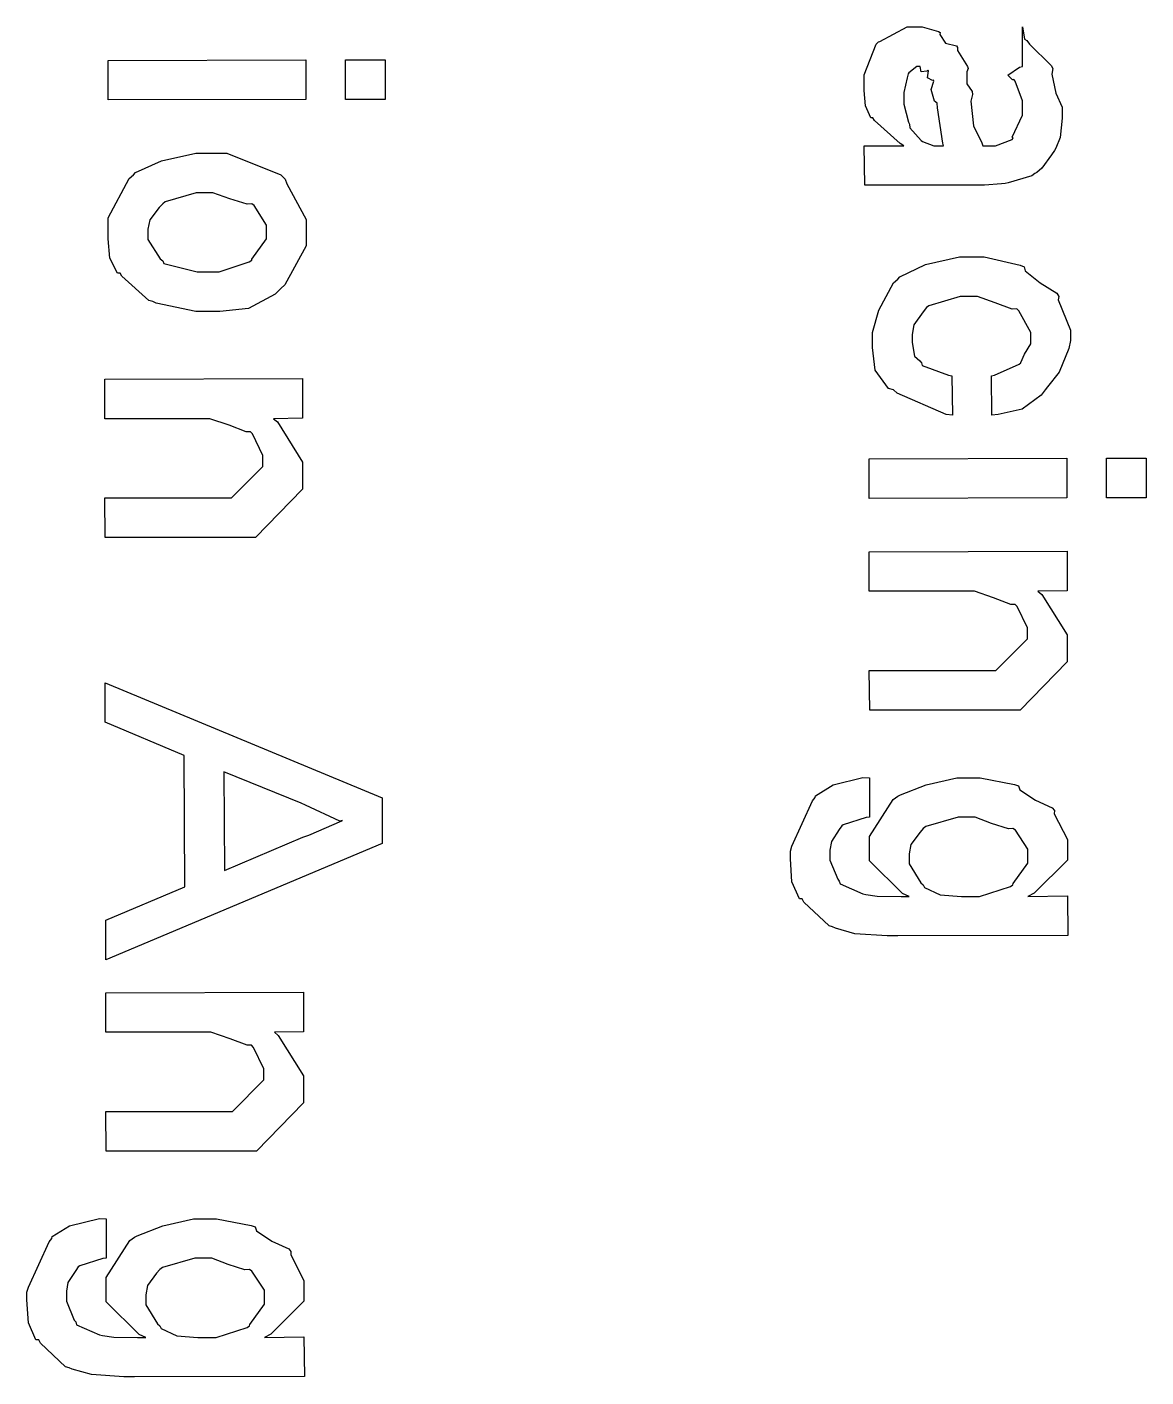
# Model space of a CAD drawing. Extents: x 0.2 to 11.6, y 0.3 to 16.2.
# Drawn here: x 7.5053 to 7.8981, y 3.3241 to 3.7979 of the extents above; entities that cross this region are included whole.
import ezdxf

# ---------------------------------------------------------------- set-up
doc = ezdxf.new("R2010")
doc.units = 0
doc.header["$MEASUREMENT"] = 0

msp = doc.modelspace()

# ---------------------------------------------------------------- linework, layer by layer
at = {"color": 0}
for p, q in [((7.80464, 3.79286), (7.81424, 3.7979)), ((7.81424, 3.7979), (7.81743, 3.7979)), ((7.81743, 3.7979), (7.81956, 3.7979)), ((7.81956, 3.7979), (7.82525, 3.79628)), ((7.82525, 3.79628), (7.8259, 3.79596)), ((7.8259, 3.79596), (7.82568, 3.79525)), ((7.85476, 3.7979), (7.85471, 3.7979)), ((7.85471, 3.7979), (7.85547, 3.79362)), ((7.85476, 3.78401), (7.85476, 3.7979)), ((7.79921, 3.78114), (7.80333, 3.79183)), ((7.80333, 3.79183), (7.80419, 3.79269)), ((7.80419, 3.79269), (7.80464, 3.79286)), ((7.82568, 3.79525), (7.82775, 3.79221)), ((7.82775, 3.79221), (7.8316, 3.79129)), ((7.8316, 3.79129), (7.83197, 3.79075)), ((7.83197, 3.79075), (7.83192, 3.78965)), ((7.85547, 3.79362), (7.85628, 3.79313)), ((7.85628, 3.79313), (7.85715, 3.79183)), ((7.85715, 3.79183), (7.86485, 3.78444)), ((7.53375, 3.78618), (7.60319, 3.7864)), ((7.53375, 3.77229), (7.53375, 3.78618)), ((7.53375, 3.78618), (7.53375, 3.78618)), ((7.60319, 3.7864), (7.60319, 3.77251)), ((7.61708, 3.7864), (7.63097, 3.7864)), ((7.61708, 3.77251), (7.61708, 3.7864)), ((7.61708, 3.7864), (7.61708, 3.7864)), ((7.63097, 3.7864), (7.63097, 3.77251)), ((7.83192, 3.78965), (7.83544, 3.78407)), ((7.81461, 3.78142), (7.81424, 3.78)), ((7.81489, 3.78185), (7.81461, 3.78142)), ((7.81771, 3.78401), (7.81489, 3.78185)), ((7.81874, 3.78401), (7.81771, 3.78401)), ((7.81879, 3.78401), (7.81874, 3.78401)), ((7.81912, 3.78217), (7.81879, 3.78401)), ((7.82112, 3.78239), (7.81912, 3.78217)), ((7.82156, 3.78271), (7.82112, 3.78239)), ((7.8214, 3.78011), (7.82178, 3.7825)), ((7.82178, 3.7825), (7.82156, 3.78271)), ((7.83567, 3.78336), (7.83518, 3.78217)), ((7.83518, 3.78217), (7.83524, 3.77794)), ((7.83544, 3.78407), (7.83567, 3.78336)), ((7.84956, 3.78097), (7.85374, 3.78381)), ((7.85374, 3.78381), (7.85476, 3.78401)), ((7.86485, 3.78444), (7.8654, 3.78336)), ((7.8654, 3.78336), (7.86507, 3.78131)), ((7.86507, 3.78131), (7.86649, 3.77468)), ((7.79921, 3.77729), (7.79921, 3.78114)), ((7.79921, 3.77556), (7.79921, 3.77729)), ((7.81424, 3.78), (7.8131, 3.7749)), ((7.82314, 3.77914), (7.8214, 3.78011)), ((7.82269, 3.77593), (7.82363, 3.77886)), ((7.82351, 3.77924), (7.82314, 3.77914)), ((7.82363, 3.77886), (7.82351, 3.77924)), ((7.83524, 3.77794), (7.83703, 3.77522)), ((7.85124, 3.7794), (7.84956, 3.78097)), ((7.85172, 3.77946), (7.85124, 3.7794)), ((7.85221, 3.77892), (7.85172, 3.77946)), ((7.85476, 3.77197), (7.85221, 3.77892)), ((7.60319, 3.77251), (7.53375, 3.77229)), ((7.63097, 3.77251), (7.61708, 3.77251)), ((7.79958, 3.77024), (7.79921, 3.77556)), ((7.8131, 3.7749), (7.8131, 3.77317)), ((7.8131, 3.77317), (7.8131, 3.77083)), ((7.82389, 3.77192), (7.82269, 3.77593)), ((7.82482, 3.77121), (7.82389, 3.77192)), ((7.83718, 3.77425), (7.83658, 3.77192)), ((7.83658, 3.77192), (7.83757, 3.76318)), ((7.83703, 3.77522), (7.83718, 3.77425)), ((7.85476, 3.76947), (7.85476, 3.77197)), ((7.86649, 3.77468), (7.86865, 3.76981)), ((7.80149, 3.76606), (7.79958, 3.77024)), ((7.8131, 3.77083), (7.81472, 3.76454)), ((7.82492, 3.76958), (7.82482, 3.77121)), ((7.82676, 3.75711), (7.82492, 3.76958)), ((7.85476, 3.76693), (7.85476, 3.76947)), ((7.86865, 3.76981), (7.86865, 3.76818)), ((7.86865, 3.76818), (7.86865, 3.76589)), ((7.80225, 3.766), (7.80149, 3.76606)), ((7.80279, 3.76514), (7.80225, 3.766)), ((7.81179, 3.757), (7.80279, 3.76514)), ((7.81472, 3.76454), (7.81506, 3.76383)), ((7.81506, 3.76383), (7.81521, 3.76253)), ((7.81521, 3.76253), (7.81917, 3.75808)), ((7.83757, 3.76318), (7.8405, 3.75721)), ((7.85113, 3.75928), (7.85476, 3.76693)), ((7.86865, 3.76589), (7.868, 3.75906)), ((7.81917, 3.75808), (7.81961, 3.75776)), ((7.81961, 3.75776), (7.81961, 3.75776)), ((7.81961, 3.75776), (7.82368, 3.75624)), ((7.84532, 3.75624), (7.85107, 3.7584)), ((7.85107, 3.7584), (7.85151, 3.75885)), ((7.85151, 3.75885), (7.85113, 3.75928)), ((7.868, 3.75906), (7.86649, 3.75537)), ((7.55246, 3.75097), (7.5645, 3.75364)), ((7.5645, 3.75364), (7.56853, 3.75364)), ((7.56853, 3.75364), (7.57536, 3.75364)), ((7.56853, 3.75364), (7.56853, 3.75364)), ((7.57536, 3.75364), (7.59435, 3.74604)), ((7.79943, 3.74235), (7.79921, 3.75624)), ((7.79921, 3.75624), (7.80268, 3.75624)), ((7.80268, 3.75624), (7.8105, 3.75624)), ((7.8105, 3.75624), (7.8131, 3.75624)), ((7.8131, 3.75624), (7.81179, 3.757)), ((7.8131, 3.75624), (7.8131, 3.75624)), ((7.82368, 3.75624), (7.82503, 3.75624)), ((7.82503, 3.75624), (7.82699, 3.75624)), ((7.82699, 3.75624), (7.82676, 3.75711)), ((7.82699, 3.75624), (7.82699, 3.75624)), ((7.8405, 3.75721), (7.84088, 3.75624)), ((7.84088, 3.75624), (7.84147, 3.75624)), ((7.84147, 3.75624), (7.84278, 3.75624)), ((7.84278, 3.75624), (7.84326, 3.75624)), ((7.84326, 3.75624), (7.84532, 3.75624)), ((7.8649, 3.75299), (7.86154, 3.74832)), ((7.86604, 3.7545), (7.8649, 3.75299)), ((7.86649, 3.75537), (7.86604, 3.7545)), ((7.5434, 3.74681), (7.55246, 3.75097)), ((7.86154, 3.74832), (7.85975, 3.74685)), ((7.53381, 3.7309), (7.54118, 3.74474)), ((7.54118, 3.74474), (7.54269, 3.74604)), ((7.54269, 3.74604), (7.5434, 3.74681)), ((7.59435, 3.74604), (7.59586, 3.74451)), ((7.59586, 3.74451), (7.59651, 3.74289)), ((7.85801, 3.74571), (7.84972, 3.74317)), ((7.8591, 3.74647), (7.85801, 3.74571)), ((7.85975, 3.74685), (7.8591, 3.74647)), ((7.56461, 3.73975), (7.55376, 3.73649)), ((7.56853, 3.73975), (7.56461, 3.73975)), ((7.57047, 3.73975), (7.56853, 3.73975)), ((7.56853, 3.73975), (7.56853, 3.73975)), ((7.5765, 3.73757), (7.57047, 3.73975)), ((7.59651, 3.74289), (7.60325, 3.73031)), ((7.80154, 3.74235), (7.79943, 3.74235)), ((7.80789, 3.74235), (7.80154, 3.74235)), ((7.81071, 3.74235), (7.80789, 3.74235)), ((7.81396, 3.74235), (7.81071, 3.74235)), ((7.82389, 3.74235), (7.81396, 3.74235)), ((7.82829, 3.74235), (7.82389, 3.74235)), ((7.83936, 3.74235), (7.82829, 3.74235)), ((7.84136, 3.74235), (7.83936, 3.74235)), ((7.84739, 3.74283), (7.84136, 3.74235)), ((7.84868, 3.743), (7.84739, 3.74283)), ((7.84972, 3.74317), (7.84868, 3.743)), ((7.55171, 3.73449), (7.54833, 3.73019)), ((7.5529, 3.73585), (7.55171, 3.73449)), ((7.55376, 3.73649), (7.5529, 3.73585)), ((7.58251, 3.73568), (7.5765, 3.73757)), ((7.58415, 3.73583), (7.58251, 3.73568)), ((7.58501, 3.73519), (7.58415, 3.73583)), ((7.58936, 3.72835), (7.58501, 3.73519)), ((7.53381, 3.72586), (7.53381, 3.7309)), ((7.54833, 3.73019), (7.54769, 3.72694)), ((7.60325, 3.73031), (7.60325, 3.72607)), ((7.53381, 3.72358), (7.53381, 3.72586)), ((7.54769, 3.72694), (7.54769, 3.72586)), ((7.54769, 3.72586), (7.54769, 3.72336)), ((7.58936, 3.72586), (7.58936, 3.72835)), ((7.58936, 3.72353), (7.58936, 3.72586)), ((7.60325, 3.72607), (7.60325, 3.72108)), ((7.53429, 3.71674), (7.53381, 3.72358)), ((7.54769, 3.72336), (7.55203, 3.71653)), ((7.58425, 3.71642), (7.58936, 3.72353)), ((7.60325, 3.72108), (7.59581, 3.70742)), ((7.53706, 3.71153), (7.53429, 3.71674)), ((7.55203, 3.71653), (7.5529, 3.71588)), ((7.5529, 3.71588), (7.55333, 3.7149)), ((7.57275, 3.71197), (7.58328, 3.71544)), ((7.58328, 3.71544), (7.58415, 3.7161)), ((7.58415, 3.7161), (7.58425, 3.71642)), ((7.82075, 3.71451), (7.83262, 3.71718)), ((7.83262, 3.71718), (7.83664, 3.71718)), ((7.83664, 3.71718), (7.84131, 3.71718)), ((7.84131, 3.71718), (7.85394, 3.71431)), ((7.53792, 3.71153), (7.53706, 3.71153)), ((7.53857, 3.71044), (7.53792, 3.71153)), ((7.54801, 3.70188), (7.53857, 3.71044)), ((7.55333, 3.7149), (7.56506, 3.71197)), ((7.56506, 3.71197), (7.56896, 3.71197)), ((7.56896, 3.71197), (7.57275, 3.71197)), ((7.81103, 3.70936), (7.81174, 3.71018)), ((7.81174, 3.71018), (7.82075, 3.71451)), ((7.85394, 3.71431), (7.85531, 3.71371)), ((7.85531, 3.71371), (7.85568, 3.71229)), ((7.85568, 3.71229), (7.861, 3.70811)), ((7.59435, 3.70611), (7.59244, 3.7041)), ((7.59581, 3.70742), (7.59435, 3.70611)), ((7.80431, 3.69851), (7.80951, 3.70807)), ((7.80951, 3.70807), (7.81103, 3.70936)), ((7.861, 3.70811), (7.86681, 3.70449)), ((7.54943, 3.70156), (7.54801, 3.70188)), ((7.55063, 3.70101), (7.54943, 3.70156)), ((7.56456, 3.69808), (7.55063, 3.70101)), ((7.59244, 3.7041), (7.58306, 3.69911)), ((7.8329, 3.70329), (7.82183, 3.70003)), ((7.83686, 3.70329), (7.8329, 3.70329)), ((7.83892, 3.70329), (7.83686, 3.70329)), ((7.84511, 3.70107), (7.83892, 3.70329)), ((7.85113, 3.69889), (7.84511, 3.70107)), ((7.86681, 3.70449), (7.86746, 3.70329)), ((7.86746, 3.70329), (7.86729, 3.7021)), ((7.86729, 3.7021), (7.87158, 3.69146)), ((7.56961, 3.69808), (7.56456, 3.69808)), ((7.57297, 3.69808), (7.56961, 3.69808)), ((7.58306, 3.69911), (7.57297, 3.69808)), ((7.80214, 3.69071), (7.80431, 3.69851)), ((7.81982, 3.69797), (7.81663, 3.69342)), ((7.82101, 3.69939), (7.81982, 3.69797)), ((7.82183, 3.70003), (7.82101, 3.69939)), ((7.85271, 3.69894), (7.85113, 3.69889)), ((7.85351, 3.69824), (7.85271, 3.69894)), ((7.85769, 3.69065), (7.85351, 3.69824)), ((7.81663, 3.69342), (7.81603, 3.68994)), ((7.87158, 3.69146), (7.87158, 3.68788)), ((7.80214, 3.6881), (7.80214, 3.69071)), ((7.80214, 3.68544), (7.80214, 3.6881)), ((7.81603, 3.68994), (7.81603, 3.68875)), ((7.81603, 3.68875), (7.81603, 3.68718)), ((7.81603, 3.68718), (7.81685, 3.68235)), ((7.85547, 3.68311), (7.85769, 3.68668)), ((7.85769, 3.68788), (7.85769, 3.69065)), ((7.85769, 3.68668), (7.85769, 3.68788)), ((7.87158, 3.68788), (7.87099, 3.68511)), ((7.80306, 3.6774), (7.80214, 3.68544)), ((7.81685, 3.68235), (7.81874, 3.68067)), ((7.85411, 3.68012), (7.85547, 3.68311)), ((7.87099, 3.68511), (7.86757, 3.67671)), ((7.80767, 3.67101), (7.80306, 3.6774)), ((7.81874, 3.68067), (7.81928, 3.68007)), ((7.81928, 3.68007), (7.81956, 3.6791)), ((7.81956, 3.6791), (7.82872, 3.67567)), ((7.84494, 3.67572), (7.85363, 3.67953)), ((7.85363, 3.67953), (7.85422, 3.68007)), ((7.85422, 3.68007), (7.85411, 3.68012)), ((7.53256, 3.67426), (7.602, 3.67449)), ((7.53256, 3.66037), (7.53256, 3.67426)), ((7.53256, 3.67426), (7.53256, 3.67426)), ((7.602, 3.67449), (7.602, 3.6606)), ((7.82872, 3.67567), (7.82992, 3.67551)), ((7.82992, 3.67551), (7.83014, 3.66162)), ((7.82992, 3.67551), (7.82992, 3.67551)), ((7.84381, 3.67551), (7.84494, 3.67572)), ((7.84403, 3.66162), (7.84381, 3.67551)), ((7.86757, 3.67671), (7.86356, 3.67165)), ((7.80951, 3.67051), (7.80767, 3.67101)), ((7.81076, 3.66932), (7.80951, 3.67051)), ((7.8279, 3.66194), (7.81076, 3.66932)), ((7.86133, 3.66862), (7.85465, 3.66374)), ((7.86268, 3.67051), (7.86133, 3.66862)), ((7.86356, 3.67165), (7.86268, 3.67051)), ((7.85465, 3.66374), (7.84619, 3.66194)), ((7.56728, 3.66037), (7.53256, 3.66037)), ((7.5695, 3.66037), (7.56728, 3.66037)), ((7.57622, 3.6581), (7.5695, 3.66037)), ((7.58225, 3.65582), (7.57622, 3.6581)), ((7.602, 3.6606), (7.59179, 3.66037)), ((7.59179, 3.66037), (7.59315, 3.65929)), ((7.59315, 3.65929), (7.602, 3.64513)), ((7.83014, 3.66162), (7.8279, 3.66194)), ((7.84619, 3.66194), (7.84403, 3.66162)), ((7.58376, 3.65582), (7.58225, 3.65582)), ((7.58447, 3.65506), (7.58376, 3.65582)), ((7.58811, 3.64751), (7.58447, 3.65506)), ((7.58811, 3.64475), (7.58811, 3.64751)), ((7.58811, 3.64367), (7.58811, 3.64475)), ((7.602, 3.64513), (7.602, 3.6404)), ((7.80089, 3.64632), (7.87033, 3.64654)), ((7.80089, 3.63243), (7.80089, 3.64632)), ((7.80089, 3.64632), (7.80089, 3.64632)), ((7.87033, 3.64654), (7.87033, 3.63265)), ((7.88422, 3.64654), (7.89811, 3.64654)), ((7.88422, 3.63265), (7.88422, 3.64654)), ((7.88422, 3.64654), (7.88422, 3.64654)), ((7.89811, 3.64654), (7.89811, 3.63265)), ((7.57704, 3.6326), (7.58811, 3.64367)), ((7.602, 3.6404), (7.602, 3.63564)), ((7.602, 3.63564), (7.5855, 3.61871)), ((7.53276, 3.61871), (7.53256, 3.6326)), ((7.53256, 3.6326), (7.57118, 3.6326)), ((7.57118, 3.6326), (7.57704, 3.6326)), ((7.87033, 3.63265), (7.80089, 3.63243)), ((7.89811, 3.63265), (7.88422, 3.63265)), ((7.57443, 3.61871), (7.53276, 3.61871)), ((7.5855, 3.61871), (7.57443, 3.61871)), ((7.80094, 3.61372), (7.87039, 3.61393)), ((7.80094, 3.59983), (7.80094, 3.61372)), ((7.80094, 3.61372), (7.80094, 3.61372)), ((7.87039, 3.61393), (7.87039, 3.60004)), ((7.83567, 3.59983), (7.80094, 3.59983)), ((7.83789, 3.59983), (7.83567, 3.59983)), ((7.84462, 3.59754), (7.83789, 3.59983)), ((7.85064, 3.59526), (7.84462, 3.59754)), ((7.87039, 3.60004), (7.86019, 3.59983)), ((7.86019, 3.59983), (7.86154, 3.59874)), ((7.86154, 3.59874), (7.87039, 3.58458)), ((7.85215, 3.59526), (7.85064, 3.59526)), ((7.85286, 3.59451), (7.85215, 3.59526)), ((7.8565, 3.58697), (7.85286, 3.59451)), ((7.8565, 3.58421), (7.8565, 3.58697)), ((7.84543, 3.57206), (7.8565, 3.58311)), ((7.8565, 3.58311), (7.8565, 3.58421)), ((7.87039, 3.58458), (7.87039, 3.57986)), ((7.87039, 3.57986), (7.87039, 3.57508)), ((7.87039, 3.57508), (7.85389, 3.55817)), ((7.80117, 3.55817), (7.80094, 3.57206)), ((7.80094, 3.57206), (7.83957, 3.57206)), ((7.83957, 3.57206), (7.84543, 3.57206)), ((7.53271, 3.56776), (7.62993, 3.5274)), ((7.53271, 3.55387), (7.53271, 3.56776)), ((7.53271, 3.56776), (7.53271, 3.56776)), ((7.56049, 3.54215), (7.53271, 3.55387)), ((7.84283, 3.55817), (7.80117, 3.55817)), ((7.85389, 3.55817), (7.84283, 3.55817)), ((7.56071, 3.49615), (7.56049, 3.54215)), ((7.57437, 3.53651), (7.5746, 3.50179)), ((7.60151, 3.52544), (7.57437, 3.53651)), ((7.57437, 3.53651), (7.57437, 3.53651)), ((7.78207, 3.5281), (7.78825, 3.53196)), ((7.78825, 3.53196), (7.79872, 3.53446)), ((7.79872, 3.53446), (7.80106, 3.5344)), ((7.80106, 3.5344), (7.80106, 3.52051)), ((7.80106, 3.5344), (7.80106, 3.5344)), ((7.8119, 3.52838), (7.8209, 3.5319)), ((7.8209, 3.5319), (7.83171, 3.5344)), ((7.83171, 3.5344), (7.83535, 3.5344)), ((7.83535, 3.5344), (7.83985, 3.5344)), ((7.83985, 3.5344), (7.85194, 3.53207)), ((7.85194, 3.53207), (7.85335, 3.53157)), ((7.85335, 3.53157), (7.85385, 3.53017)), ((7.85385, 3.53017), (7.85926, 3.52653)), ((7.60303, 3.52479), (7.60151, 3.52544)), ((7.62993, 3.5274), (7.62993, 3.51133)), ((7.77382, 3.51036), (7.78108, 3.52626)), ((7.78108, 3.52626), (7.78196, 3.52746)), ((7.78196, 3.52746), (7.78207, 3.5281)), ((7.80106, 3.51372), (7.80935, 3.52681)), ((7.80935, 3.52681), (7.81103, 3.52789)), ((7.81103, 3.52789), (7.8119, 3.52838)), ((7.85926, 3.52653), (7.86518, 3.52387)), ((7.61513, 3.51915), (7.60303, 3.52479)), ((7.86518, 3.52387), (7.86594, 3.52289)), ((7.86594, 3.52289), (7.86589, 3.52175)), ((7.86589, 3.52175), (7.8705, 3.51269)), ((7.60422, 3.51426), (7.61578, 3.51926)), ((7.61604, 3.51938), (7.61513, 3.51915)), ((7.61578, 3.51926), (7.61604, 3.51938)), ((7.79036, 3.51617), (7.78765, 3.51204)), ((7.79129, 3.51747), (7.79036, 3.51617)), ((7.79178, 3.5179), (7.79129, 3.51747)), ((7.79992, 3.5204), (7.79178, 3.5179)), ((7.80106, 3.52051), (7.79992, 3.5204)), ((7.81993, 3.5166), (7.81879, 3.51525)), ((7.82081, 3.51725), (7.81993, 3.5166)), ((7.83214, 3.52051), (7.82081, 3.51725)), ((7.83621, 3.52051), (7.83214, 3.52051)), ((7.83811, 3.52051), (7.83621, 3.52051)), ((7.83621, 3.52051), (7.83621, 3.52051)), ((7.84386, 3.51833), (7.83811, 3.52051)), ((7.84978, 3.51644), (7.84386, 3.51833)), ((7.8514, 3.5166), (7.84978, 3.51644)), ((7.85226, 3.51594), (7.8514, 3.5166)), ((7.85661, 3.50928), (7.85226, 3.51594)), ((7.62993, 3.51133), (7.53293, 3.47054)), ((7.5746, 3.50179), (7.60215, 3.51351)), ((7.60215, 3.51351), (7.60422, 3.51426)), ((7.78765, 3.51204), (7.78717, 3.50896)), ((7.80106, 3.509), (7.80106, 3.51372)), ((7.81879, 3.51525), (7.81554, 3.51096)), ((7.8705, 3.51269), (7.8705, 3.50965)), ((7.77328, 3.50857), (7.77382, 3.51036)), ((7.77328, 3.50592), (7.77328, 3.50857)), ((7.78717, 3.50896), (7.78717, 3.50792)), ((7.78717, 3.50792), (7.78717, 3.50549)), ((7.80106, 3.50521), (7.80106, 3.509)), ((7.81554, 3.51096), (7.81494, 3.50771)), ((7.81494, 3.50771), (7.81494, 3.50663)), ((7.81494, 3.50663), (7.81494, 3.50418)), ((7.85661, 3.50683), (7.85661, 3.50928)), ((7.85661, 3.50444), (7.85661, 3.50683)), ((7.8705, 3.50965), (7.8705, 3.50543)), ((7.77376, 3.49783), (7.77328, 3.50592)), ((7.78717, 3.50549), (7.78987, 3.49875)), ((7.81261, 3.49382), (7.80106, 3.50521)), ((7.81494, 3.50418), (7.81907, 3.4975)), ((7.85151, 3.49724), (7.85661, 3.50444)), ((7.8705, 3.50543), (7.85889, 3.49388)), ((7.77642, 3.49192), (7.77376, 3.49783)), ((7.78987, 3.49875), (7.79042, 3.49815)), ((7.79042, 3.49815), (7.79069, 3.49713)), ((7.79069, 3.49713), (7.79872, 3.4936)), ((7.81907, 3.4975), (7.81993, 3.49685)), ((7.8514, 3.49685), (7.85151, 3.49724)), ((7.53293, 3.48443), (7.56071, 3.49615)), ((7.79872, 3.4936), (7.79975, 3.49337)), ((7.79975, 3.49337), (7.79975, 3.49337)), ((7.79975, 3.49337), (7.80371, 3.49283)), ((7.80371, 3.49283), (7.81213, 3.49274)), ((7.81213, 3.49274), (7.81494, 3.49274)), ((7.81494, 3.49274), (7.81261, 3.49382)), ((7.81993, 3.49685), (7.82036, 3.49582)), ((7.82036, 3.49582), (7.82585, 3.49328)), ((7.82585, 3.49328), (7.83328, 3.49274)), ((7.83328, 3.49274), (7.83578, 3.49274)), ((7.83578, 3.49274), (7.83968, 3.49274)), ((7.83968, 3.49274), (7.85053, 3.49621)), ((7.85053, 3.49621), (7.8514, 3.49685)), ((7.85889, 3.49388), (7.85661, 3.49274)), ((7.85661, 3.49274), (7.8705, 3.49294)), ((7.8705, 3.49294), (7.87071, 3.47906)), ((7.7774, 3.49186), (7.77642, 3.49192)), ((7.77804, 3.49078), (7.7774, 3.49186)), ((7.78683, 3.48238), (7.77804, 3.49078)), ((7.53293, 3.47054), (7.53293, 3.48443)), ((7.78803, 3.4821), (7.78683, 3.48238)), ((7.78911, 3.48156), (7.78803, 3.4821)), ((7.7959, 3.47965), (7.78911, 3.48156)), ((7.80724, 3.47885), (7.7959, 3.47965)), ((7.81103, 3.47885), (7.80724, 3.47885)), ((7.87071, 3.47906), (7.81103, 3.47885)), ((7.53288, 3.45893), (7.60232, 3.45915)), ((7.60232, 3.45915), (7.60232, 3.44526)), ((7.53288, 3.44504), (7.53288, 3.45893)), ((7.53288, 3.45893), (7.53288, 3.45893)), ((7.5676, 3.44504), (7.53288, 3.44504)), ((7.56982, 3.44504), (7.5676, 3.44504)), ((7.57656, 3.44276), (7.56982, 3.44504)), ((7.60232, 3.44526), (7.59212, 3.44504)), ((7.59212, 3.44504), (7.59347, 3.44396)), ((7.58257, 3.44049), (7.57656, 3.44276)), ((7.5841, 3.44049), (7.58257, 3.44049)), ((7.58479, 3.43972), (7.5841, 3.44049)), ((7.59347, 3.44396), (7.60232, 3.42979)), ((7.58843, 3.43218), (7.58479, 3.43972)), ((7.58843, 3.42942), (7.58843, 3.43218)), ((7.57736, 3.41726), (7.58843, 3.42833)), ((7.58843, 3.42833), (7.58843, 3.42942)), ((7.60232, 3.42979), (7.60232, 3.42507)), ((7.60232, 3.42507), (7.60232, 3.42031)), ((7.5331, 3.40338), (7.53288, 3.41726)), ((7.53288, 3.41726), (7.5715, 3.41726)), ((7.5715, 3.41726), (7.57736, 3.41726)), ((7.60232, 3.42031), (7.58583, 3.40338)), ((7.57476, 3.40338), (7.5331, 3.40338)), ((7.58583, 3.40338), (7.57476, 3.40338)), ((7.52024, 3.37717), (7.53071, 3.37967)), ((7.53071, 3.37967), (7.53304, 3.37961)), ((7.53304, 3.37961), (7.53304, 3.36572)), ((7.53304, 3.37961), (7.53304, 3.37961)), ((7.5529, 3.37711), (7.56369, 3.37961)), ((7.56369, 3.37961), (7.56733, 3.37961)), ((7.56733, 3.37961), (7.57183, 3.37961)), ((7.57183, 3.37961), (7.58393, 3.37728)), ((7.51406, 3.37332), (7.52024, 3.37717)), ((7.54389, 3.37358), (7.5529, 3.37711)), ((7.58393, 3.37728), (7.58535, 3.37679)), ((7.58535, 3.37679), (7.58583, 3.37537)), ((7.58583, 3.37537), (7.59125, 3.37175)), ((7.50581, 3.35558), (7.51307, 3.37147)), ((7.51307, 3.37147), (7.51394, 3.37267)), ((7.51394, 3.37267), (7.51406, 3.37332)), ((7.53304, 3.35894), (7.54135, 3.37201)), ((7.54135, 3.37201), (7.54303, 3.3731)), ((7.54303, 3.3731), (7.54389, 3.37358)), ((7.59125, 3.37175), (7.59717, 3.36908)), ((7.59717, 3.36908), (7.59793, 3.36811)), ((7.5319, 3.36561), (7.52376, 3.36313)), ((7.53304, 3.36572), (7.5319, 3.36561)), ((7.56413, 3.36572), (7.55279, 3.36247)), ((7.56819, 3.36572), (7.56413, 3.36572)), ((7.5701, 3.36572), (7.56819, 3.36572)), ((7.56819, 3.36572), (7.56819, 3.36572)), ((7.57585, 3.36356), (7.5701, 3.36572)), ((7.59793, 3.36811), (7.59788, 3.36697)), ((7.59788, 3.36697), (7.60249, 3.35792)), ((7.52235, 3.36139), (7.51964, 3.35726)), ((7.52328, 3.36268), (7.52235, 3.36139)), ((7.52376, 3.36313), (7.52328, 3.36268)), ((7.55078, 3.36046), (7.54753, 3.35618)), ((7.55192, 3.36182), (7.55078, 3.36046)), ((7.55279, 3.36247), (7.55192, 3.36182)), ((7.58176, 3.36165), (7.57585, 3.36356)), ((7.58339, 3.36182), (7.58176, 3.36165)), ((7.58425, 3.36117), (7.58339, 3.36182)), ((7.5886, 3.35449), (7.58425, 3.36117)), ((7.50526, 3.35379), (7.50581, 3.35558)), ((7.51964, 3.35726), (7.51915, 3.35417)), ((7.53304, 3.35422), (7.53304, 3.35894)), ((7.54753, 3.35618), (7.54693, 3.35292)), ((7.60249, 3.35792), (7.60249, 3.35487)), ((7.60249, 3.35487), (7.60249, 3.35064)), ((7.50526, 3.35113), (7.50526, 3.35379)), ((7.50575, 3.34304), (7.50526, 3.35113)), ((7.51915, 3.35417), (7.51915, 3.35314)), ((7.51915, 3.35314), (7.51915, 3.35069)), ((7.51915, 3.35069), (7.52186, 3.34397)), ((7.53304, 3.35042), (7.53304, 3.35422)), ((7.5446, 3.33903), (7.53304, 3.35042)), ((7.54693, 3.35292), (7.54693, 3.35183)), ((7.54693, 3.35183), (7.54693, 3.34939)), ((7.5886, 3.35206), (7.5886, 3.35449)), ((7.5886, 3.34967), (7.5886, 3.35206)), ((7.60249, 3.35064), (7.59088, 3.33908)), ((7.54693, 3.34939), (7.55106, 3.34272)), ((7.5835, 3.34244), (7.5886, 3.34967)), ((7.5084, 3.33712), (7.50575, 3.34304)), ((7.52186, 3.34397), (7.5224, 3.34338)), ((7.5224, 3.34338), (7.52268, 3.34233)), ((7.52268, 3.34233), (7.53071, 3.33882)), ((7.55106, 3.34272), (7.55192, 3.34207)), ((7.55192, 3.34207), (7.55236, 3.34104)), ((7.55236, 3.34104), (7.55783, 3.33849)), ((7.57167, 3.33794), (7.58251, 3.34142)), ((7.58251, 3.34142), (7.58339, 3.34207)), ((7.58339, 3.34207), (7.5835, 3.34244)), ((7.50939, 3.33708), (7.5084, 3.33712)), ((7.51004, 3.33599), (7.50939, 3.33708)), ((7.51883, 3.32758), (7.51004, 3.33599)), ((7.53071, 3.33882), (7.53174, 3.3386)), ((7.53174, 3.3386), (7.53174, 3.3386)), ((7.53174, 3.3386), (7.53569, 3.33806)), ((7.53569, 3.33806), (7.54411, 3.33794)), ((7.54411, 3.33794), (7.54693, 3.33794)), ((7.54693, 3.33794), (7.5446, 3.33903)), ((7.55783, 3.33849), (7.56526, 3.33794)), ((7.56526, 3.33794), (7.56776, 3.33794)), ((7.56776, 3.33794), (7.57167, 3.33794)), ((7.59088, 3.33908), (7.5886, 3.33794)), ((7.5886, 3.33794), (7.60249, 3.33817)), ((7.60249, 3.33817), (7.60271, 3.32428)), ((7.52001, 3.32731), (7.51883, 3.32758)), ((7.52111, 3.32676), (7.52001, 3.32731)), ((7.52789, 3.32488), (7.52111, 3.32676)), ((7.53922, 3.32406), (7.52789, 3.32488)), ((7.54303, 3.32406), (7.53922, 3.32406)), ((7.60271, 3.32428), (7.54303, 3.32406))]:
    msp.add_line(p, q, dxfattribs=at)

doc.saveas('drawing.dxf')
